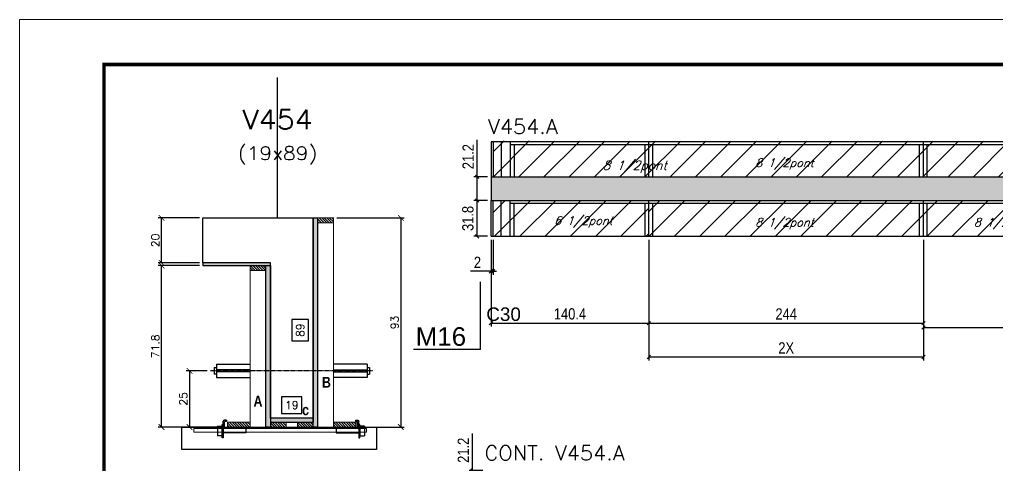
# Model space of a CAD drawing. Extents: x 137137 to 143418, y 10464 to 34486.
# Drawn here: x 141906 to 142774, y 30644 to 31040 of the extents above; entities that cross this region are included whole.
import ezdxf
from ezdxf.enums import TextEntityAlignment as Align

# ---------------------------------------------------------------- set-up
doc = ezdxf.new("R2010")
doc.units = 0
doc.linetypes.add('DASHED', pattern=[0.75, 0.5, -0.25])
doc.linetypes.add('HIDDEN', pattern=[0.375, 0.25, -0.125])
for name, color, linetype in [('5', 5, 'Continuous'), ('barrote', 251, 'Continuous'), ('COTA', 241, 'Continuous'), ('Cota Seção (2x)', 4, 'Continuous'), ('detalhes', 4, 'Continuous'), ('NOMENCLATURA', 7, 'Continuous'), ('Painéis', 200, 'Continuous'), ('presilha', 1, 'Continuous'), ('Reaproveitamento', 251, 'Continuous'), ('SARR_2.2x7', 40, 'Continuous'), ('SARR_3.5x7', 81, 'Continuous'), ('TENSOR', 3, 'Continuous'), ('texto', 7, 'Continuous'), ('Texto de Titulo', 7, 'Continuous'), ('Texto Qtd Sarr', 242, 'Continuous')]:
    doc.layers.add(name, color=color, linetype=linetype)
for name, color, linetype, lineweight in [('CONCRETO', 251, 'Continuous', 25), ('Folhas', 255, 'Continuous', 9), ('Hachura', 251, 'Continuous', 9), ('Madeira', 126, 'Continuous', 18), ('SARRAFO DE PRESSAO', 251, 'DASHED', 9), ('SCO-___-LAJ', 2, 'Continuous', 0), ('Texto Seção', 7, 'Continuous', 15)]:
    doc.layers.add(name, color=color, linetype=linetype, lineweight=lineweight)
doc.styles.add('COTA TECNICA', font='techl___.ttf', dxfattribs={"height": 10})
doc.styles.add('REGUA-120', font='ROMANS.shx', dxfattribs={"height": 15})
doc.styles.add('Romans', font='romans.shx')
doc.styles.get("Standard").update_dxf_attribs({"font": 'arial.ttf'})
doc.styles.add('TECNICA', font='techb___.ttf', dxfattribs={"height": 10})
doc.dimstyles.new('Cota Seção (2x)', dxfattribs={"dimtxt": 7, "dimasz": 5, "dimexe": 3, "dimexo": 3, "dimgap": 2, "dimtad": 3, "dimdec": 1, "dimlfac": 0.5, "dimzin": 12, "dimdsep": 46, "dimtxsty": 'Romans', "dimblk": 'ARCHTICK', "dimcen": 0, "dimclrd": 4, "dimclre": 4, "dimclrt": 1, "dimadec": 1, "dimazin": 3, "dimtfac": 1, "dimtdec": 1, "dimtmove": 0, "dimatfit": 3, "dimldrblk": 'OBLIQUE', "dimfxl": 1, "dimtolj": 1, "dimtzin": 12, "dimarcsym": 0})
doc.dimstyles.new('Cota Seção interna', dxfattribs={"dimtxt": 7, "dimasz": 6, "dimexe": 0.18, "dimexo": 2, "dimgap": -4, "dimtad": 3, "dimdec": 1, "dimlfac": 0.5, "dimzin": 12, "dimdsep": 46, "dimtxsty": 'Romans', "dimblk": 'ARCHTICK', "dimcen": 0.09, "dimse1": 1, "dimse2": 1, "dimsd1": 1, "dimsd2": 1, "dimclrd": 180, "dimclre": 5, "dimclrt": 1, "dimadec": 0, "dimazin": 3, "dimtfac": 1, "dimtdec": 1, "dimtofl": 0, "dimtmove": 0, "dimatfit": 3, "dimldrblk": 'ARCHTICK', "dimfxl": 1, "dimtolj": 1, "dimtzin": 0, "dimarcsym": 0})
doc.dimstyles.new('PAINEL', dxfattribs={"dimtxt": 10, "dimasz": 3, "dimexe": 3, "dimexo": 3, "dimgap": 3, "dimtad": 1, "dimdec": 1, "dimzin": 12, "dimdsep": 46, "dimtxsty": 'COTA TECNICA', "dimblk1": 'OBLIQUE', "dimblk2": 'OBLIQUE', "dimsah": 1, "dimcen": 0.9, "dimclrd": 4, "dimclre": 4, "dimclrt": 240, "dimadec": 1, "dimazin": 3, "dimtfac": 1, "dimtdec": 1, "dimtmove": 0, "dimatfit": 3, "dimfxl": 1, "dimtolj": 1, "dimtzin": 12, "dimarcsym": 0})
pattern_1 = [(45, (-13.5, -2297.15), (-11.2253202, 11.2253202), [])]

# ---------------------------------------------------------------- blocks, each defined once
blk = doc.blocks.new('9999999999')
at = {"layer": 'Folhas'}
blk.add_lwpolyline([(98138.98, 34190.21), (99623.98, 34190.21), (99623.98, 35240.21), (98138.98, 35240.21)], close=True, dxfattribs=at)
at = {"layer": 'Folhas', "color": 30, "const_width": 3}
blk.add_lwpolyline([(98213.98, 34230.21), (99583.98, 34230.21), (99583.98, 35200.21), (98213.98, 35200.21)], close=True, dxfattribs=at)
blk = doc.blocks.new('_Oblique')
at = {"color": 0, "linetype": 'ByBlock', "lineweight": -2}
blk.add_line((-0.5, -0.5), (0.5, 0.5), dxfattribs=at)
blk = doc.blocks.new('*D57')
at = {"layer": 'COTA', "color": 4, "lineweight": -2, "ltscale": 25, "transparency": 16777216}
for p, q in [((142324.88, 30844.24), (142324.88, 30767.1)), ((142465.28, 30844.24), (142465.28, 30767.1)), ((142324.88, 30770.1), (142465.28, 30770.1))]:
    blk.add_line(p, q, dxfattribs=at)
at = {"layer": 'Defpoints', "color": 0, "ltscale": 25, "transparency": 16777216}
for p in [(142324.88, 30847.24), (142465.28, 30847.24), (142465.28, 30770.1)]:
    blk.add_point(p, dxfattribs=at)
at = {"layer": 'COTA', "color": 4, "lineweight": -2, "ltscale": 25, "transparency": 16777216, "xscale": 3, "yscale": 3, "zscale": 3, "rotation": 180}
blk.add_blockref('_Oblique', (142324.88, 30770.1), dxfattribs=at)
at = {"layer": 'COTA', "color": 4, "lineweight": -2, "ltscale": 25, "transparency": 16777216, "xscale": 3, "yscale": 3, "zscale": 3}
blk.add_blockref('_Oblique', (142465.28, 30770.1), dxfattribs=at)
at = {"layer": 'COTA', "color": 240, "ltscale": 25, "transparency": 16777216, "insert": (142395.08, 30778.2), "char_height": 10, "attachment_point": 5, "style": 'COTA TECNICA'}
blk.add_mtext('\\A1;140.4', dxfattribs=at)
blk = doc.blocks.new('*D58')
at = {"layer": 'COTA', "color": 4, "lineweight": -2, "ltscale": 25, "transparency": 16777216}
for p, q in [((142465.28, 30844.24), (142465.28, 30767.1)), ((142709.28, 30844.24), (142709.28, 30767.1)), ((142465.28, 30770.1), (142709.28, 30770.1))]:
    blk.add_line(p, q, dxfattribs=at)
at = {"layer": 'Defpoints', "color": 0, "ltscale": 25, "transparency": 16777216}
for p in [(142465.28, 30847.24), (142709.28, 30847.24), (142709.28, 30770.1)]:
    blk.add_point(p, dxfattribs=at)
at = {"layer": 'COTA', "color": 4, "lineweight": -2, "ltscale": 25, "transparency": 16777216, "xscale": 3, "yscale": 3, "zscale": 3, "rotation": 180}
blk.add_blockref('_Oblique', (142465.28, 30770.1), dxfattribs=at)
at = {"layer": 'COTA', "color": 4, "lineweight": -2, "ltscale": 25, "transparency": 16777216, "xscale": 3, "yscale": 3, "zscale": 3}
blk.add_blockref('_Oblique', (142709.28, 30770.1), dxfattribs=at)
at = {"layer": 'COTA', "color": 240, "ltscale": 25, "transparency": 16777216, "insert": (142587.28, 30778.17), "char_height": 10, "attachment_point": 5, "style": 'COTA TECNICA'}
blk.add_mtext('\\A1;244', dxfattribs=at)
blk = doc.blocks.new('*D59')
at = {"layer": 'COTA', "color": 4, "lineweight": -2, "ltscale": 25, "transparency": 16777216}
for p, q in [((142709.28, 30844.24), (142709.28, 30763.1)), ((142955.24, 30844.24), (142955.24, 30763.1)), ((142709.28, 30766.1), (142955.24, 30766.1))]:
    blk.add_line(p, q, dxfattribs=at)
at = {"layer": 'Defpoints', "color": 0, "ltscale": 25, "transparency": 16777216}
for p in [(142709.28, 30847.24), (142955.24, 30847.24), (142955.24, 30766.1)]:
    blk.add_point(p, dxfattribs=at)
at = {"layer": 'COTA', "color": 4, "lineweight": -2, "ltscale": 25, "transparency": 16777216, "xscale": 3, "yscale": 3, "zscale": 3, "rotation": 180}
blk.add_blockref('_Oblique', (142709.28, 30766.1), dxfattribs=at)
at = {"layer": 'COTA', "color": 4, "lineweight": -2, "ltscale": 25, "transparency": 16777216, "xscale": 3, "yscale": 3, "zscale": 3}
blk.add_blockref('_Oblique', (142955.24, 30766.1), dxfattribs=at)
at = {"layer": 'COTA', "color": 240, "ltscale": 25, "transparency": 16777216, "insert": (142832.26, 30774.2), "char_height": 10, "attachment_point": 5, "style": 'COTA TECNICA'}
blk.add_mtext('\\A1;246', dxfattribs=at)
blk = doc.blocks.new('*D78')
at = {"layer": 'COTA', "color": 4, "lineweight": -2, "ltscale": 25, "transparency": 16777216}
for p, q in [((142465.28, 30844.24), (142465.28, 30736.93)), ((142709.28, 30844.24), (142709.28, 30736.93)), ((142465.28, 30739.93), (142709.28, 30739.93))]:
    blk.add_line(p, q, dxfattribs=at)
at = {"layer": 'Defpoints', "color": 0, "ltscale": 25, "transparency": 16777216}
for p in [(142465.28, 30847.24), (142709.28, 30847.24), (142709.28, 30739.93)]:
    blk.add_point(p, dxfattribs=at)
at = {"layer": 'COTA', "color": 4, "lineweight": -2, "ltscale": 25, "transparency": 16777216, "xscale": 3, "yscale": 3, "zscale": 3, "rotation": 180}
blk.add_blockref('_Oblique', (142465.28, 30739.93), dxfattribs=at)
at = {"layer": 'COTA', "color": 4, "lineweight": -2, "ltscale": 25, "transparency": 16777216, "xscale": 3, "yscale": 3, "zscale": 3}
blk.add_blockref('_Oblique', (142709.28, 30739.93), dxfattribs=at)
at = {"layer": 'COTA', "color": 240, "ltscale": 25, "transparency": 16777216, "insert": (142587.28, 30747.99), "char_height": 10, "attachment_point": 5, "style": 'COTA TECNICA'}
blk.add_mtext('\\A1;2X', dxfattribs=at)
blk = doc.blocks.new('titulo1')
at = {"layer": 'Defpoints', "color": 252, "linetype": 'HIDDEN', "ltscale": 2}
blk.add_line((0, 0), (0, 125), dxfattribs=at)
at = {"layer": 'Defpoints', "style": 'Romans', "oblique": 15}
blk.add_attdef('FOLHA', text='', height=10, dxfattribs=at).set_placement((0, 15.58), align=Align.MIDDLE_CENTER)
at = {"layer": 'Texto Qtd Sarr', "color": 3, "style": 'Romans', "oblique": 15}
for tag, height, p in [('TITULO', 17, (0, 71.45)), ('SEÇÃO', 12, (0, 41.55))]:
    blk.add_attdef(tag, text='', height=height, dxfattribs=at).set_placement(p, align=Align.MIDDLE_CENTER)
blk = doc.blocks.new('_ArchTick')
at = {"color": 0, "linetype": 'ByBlock', "const_width": 0.15}
blk.add_lwpolyline([(-0.5, -0.5), (0.5, 0.5)], dxfattribs=at)
blk = doc.blocks.new('*D79')
at = {"layer": 'COTA', "color": 4, "lineweight": -2, "transparency": 16777216}
for p, q in [((142065.77, 30821.23), (142029.05, 30821.23)), ((142032.05, 30677.63), (142032.05, 30821.23)), ((142083.37, 30677.63), (142029.05, 30677.63))]:
    blk.add_line(p, q, dxfattribs=at)
at = {"layer": 'Defpoints', "color": 0, "transparency": 16777216}
for p in [(142032.05, 30821.23), (142068.77, 30821.23), (142086.37, 30677.63)]:
    blk.add_point(p, dxfattribs=at)
at = {"layer": 'COTA', "color": 4, "lineweight": -2, "transparency": 16777216, "xscale": 5, "yscale": 5, "zscale": 5}
for p, rotation in [((142032.05, 30821.23), 90), ((142032.05, 30677.63), 270)]:
    blk.add_blockref('_ArchTick', p, dxfattribs=dict(at, rotation=rotation))
at = {"layer": 'COTA', "color": 1, "transparency": 16777216, "insert": (142026.55, 30749.43), "char_height": 7, "attachment_point": 5, "rotation": 90, "style": 'Romans'}
blk.add_mtext('\\A1;71.8', dxfattribs=at)
blk = doc.blocks.new('*D80')
at = {"layer": 'COTA', "color": 4, "lineweight": -2, "transparency": 16777216}
for p, q in [((142065.77, 30863.63), (142029.05, 30863.63)), ((142032.05, 30823.63), (142032.05, 30863.63)), ((142065.77, 30823.63), (142029.05, 30823.63))]:
    blk.add_line(p, q, dxfattribs=at)
at = {"layer": 'Defpoints', "color": 0, "transparency": 16777216}
for p in [(142032.05, 30863.63), (142068.77, 30863.63), (142068.77, 30823.63)]:
    blk.add_point(p, dxfattribs=at)
at = {"layer": 'COTA', "color": 4, "lineweight": -2, "transparency": 16777216, "xscale": 5, "yscale": 5, "zscale": 5}
for p, rotation in [((142032.05, 30863.63), 90), ((142032.05, 30823.63), 270)]:
    blk.add_blockref('_ArchTick', p, dxfattribs=dict(at, rotation=rotation))
at = {"layer": 'COTA', "color": 1, "transparency": 16777216, "insert": (142026.55, 30843.63), "char_height": 7, "attachment_point": 5, "rotation": 90, "style": 'Romans'}
blk.add_mtext('\\A1;20', dxfattribs=at)
blk = doc.blocks.new('*D81')
at = {"layer": 'Cota Seção (2x)', "color": 180, "lineweight": -2, "transparency": 16777216}
for p, q in [((142162.77, 30773.33), (142147.77, 30773.33)), ((142147.77, 30773.33), (142147.77, 30754.33)), ((142162.77, 30754.33), (142162.77, 30773.33)), ((142147.77, 30754.33), (142162.77, 30754.33))]:
    blk.add_line(p, q, dxfattribs=at)
at = {"layer": 'Defpoints', "color": 0, "transparency": 16777216}
for p in [(142128.77, 30863.63), (142166.77, 30863.63), (142128.77, 30685.63)]:
    blk.add_point(p, dxfattribs=at)
at = {"layer": 'Cota Seção (2x)', "color": 1, "transparency": 16777216, "insert": (142155.27, 30763.83), "char_height": 7, "attachment_point": 5, "rotation": 90, "style": 'Romans'}
blk.add_mtext('\\A1;89', dxfattribs=at)
blk = doc.blocks.new('PRESILHA METÁLICA 1')
at = {"layer": 'presilha'}
for p, q in [((6, 15.5), (7.5, 15.5)), ((6, -2.5), (6, 15.5)), ((7.5, 10.6), (7.5, 19.9)), ((7.5, 15.5), (7.5, -2.5)), ((12, 21), (8.6, 21)), ((9, 11.6), (9, 18.9)), ((12, 19.5), (9.6, 19.5)), ((12, 21), (12, 19.5)), ((0, 13), (6, 13)), ((0, 13), (0, 0)), ((6, 0), (0, 0)), ((6, 13), (6, 0)), ((37.5, 4.1), (7.5, 4.1)), ((37.5, 11), (9.6, 11)), ((37.5, 11), (37.5, 4.1)), ((7.5, -2.5), (6, -2.5))]:
    blk.add_line(p, q, dxfattribs=at)
for centre, radius, start, end in [((8.6, 19.9), 1.14, 90, 180), ((9.6, 18.9), 0.57, 90, 180), ((9.6, 11.6), 0.57, 180, 270)]:
    blk.add_arc(centre, radius, start, end, dxfattribs=at)
blk = doc.blocks.new('*D82')
at = {"layer": 'Cota Seção (2x)', "color": 180, "lineweight": -2, "transparency": 16777216}
for p, q in [((142156.77, 30704.63), (142138.77, 30704.63)), ((142138.77, 30704.63), (142138.77, 30689.63)), ((142156.77, 30689.63), (142156.77, 30704.63)), ((142138.77, 30689.63), (142156.77, 30689.63))]:
    blk.add_line(p, q, dxfattribs=at)
at = {"layer": 'Defpoints', "color": 0, "transparency": 16777216}
for p in [(142128.77, 30685.63), (142128.77, 30677.63), (142166.77, 30677.63)]:
    blk.add_point(p, dxfattribs=at)
at = {"layer": 'Cota Seção (2x)', "color": 1, "transparency": 16777216, "insert": (142147.77, 30697.13), "char_height": 7, "attachment_point": 5, "style": 'Romans'}
blk.add_mtext('\\A1;19', dxfattribs=at)
blk = doc.blocks.new('*D83')
at = {"layer": 'COTA', "color": 4, "lineweight": -2, "transparency": 16777216}
for p, q in [((142187.77, 30863.63), (142247.74, 30863.63)), ((142244.74, 30863.63), (142244.74, 30677.63)), ((142187.77, 30677.63), (142247.74, 30677.63))]:
    blk.add_line(p, q, dxfattribs=at)
at = {"layer": 'Defpoints', "color": 0, "transparency": 16777216}
for p in [(142184.77, 30863.63), (142184.77, 30677.63), (142244.74, 30677.63)]:
    blk.add_point(p, dxfattribs=at)
at = {"layer": 'COTA', "color": 4, "lineweight": -2, "transparency": 16777216, "xscale": 5, "yscale": 5, "zscale": 5}
for p, rotation in [((142244.74, 30863.63), 90), ((142244.74, 30677.63), 270)]:
    blk.add_blockref('_ArchTick', p, dxfattribs=dict(at, rotation=rotation))
at = {"layer": 'COTA', "color": 1, "transparency": 16777216, "insert": (142239.24, 30770.63), "char_height": 7, "attachment_point": 5, "rotation": 90, "style": 'Romans'}
blk.add_mtext('\\A1;93', dxfattribs=at)
blk = doc.blocks.new('*D84')
at = {"layer": 'COTA', "color": 4, "lineweight": -2, "transparency": 16777216}
for p, q in [((142072.47, 30727.6), (142053.91, 30727.6)), ((142056.91, 30727.6), (142056.91, 30677.63)), ((142072.47, 30677.63), (142053.91, 30677.63))]:
    blk.add_line(p, q, dxfattribs=at)
at = {"layer": 'Defpoints', "color": 0, "transparency": 16777216}
for p in [(142075.47, 30727.6), (142056.91, 30677.63), (142075.47, 30677.63)]:
    blk.add_point(p, dxfattribs=at)
at = {"layer": 'COTA', "color": 4, "lineweight": -2, "transparency": 16777216, "xscale": 5, "yscale": 5, "zscale": 5}
for p, rotation in [((142056.91, 30727.6), 90), ((142056.91, 30677.63), 270)]:
    blk.add_blockref('_ArchTick', p, dxfattribs=dict(at, rotation=rotation))
at = {"layer": 'COTA', "color": 1, "transparency": 16777216, "insert": (142051.41, 30702.62), "char_height": 7, "attachment_point": 5, "rotation": 90, "style": 'Romans'}
blk.add_mtext('\\A1;25', dxfattribs=at)
blk = doc.blocks.new('*D88')
at = {"layer": 'COTA', "color": 4, "lineweight": -2, "ltscale": 25, "transparency": 16777216}
for p, q in [((142324.88, 30844.24), (142324.88, 30813.11)), ((142326.88, 30844.24), (142326.88, 30813.11)), ((142324.88, 30816.11), (142306.77, 30816.11)), ((142326.88, 30816.11), (142324.88, 30816.11)), ((142326.88, 30816.11), (142329.88, 30816.11))]:
    blk.add_line(p, q, dxfattribs=at)
at = {"layer": 'Defpoints', "color": 0, "ltscale": 25, "transparency": 16777216}
for p in [(142324.88, 30847.24), (142326.88, 30847.24), (142324.88, 30816.11)]:
    blk.add_point(p, dxfattribs=at)
at = {"layer": 'COTA', "color": 4, "lineweight": -2, "ltscale": 25, "transparency": 16777216, "xscale": 3, "yscale": 3, "zscale": 3}
blk.add_blockref('_Oblique', (142324.88, 30816.11), dxfattribs=at)
at = {"layer": 'COTA', "color": 4, "lineweight": -2, "ltscale": 25, "transparency": 16777216, "xscale": 3, "yscale": 3, "zscale": 3, "rotation": 180}
blk.add_blockref('_Oblique', (142326.88, 30816.11), dxfattribs=at)
at = {"layer": 'COTA', "color": 240, "ltscale": 25, "transparency": 16777216, "insert": (142312.82, 30824.11), "char_height": 10, "attachment_point": 5, "style": 'COTA TECNICA'}
blk.add_mtext('\\A1;2', dxfattribs=at)
blk = doc.blocks.new('*D980')
at = {"layer": 'COTA', "color": 4, "lineweight": -2, "ltscale": 25, "transparency": 16777216}
for p, q in [((142312.59, 30900.24), (142312.59, 30932.97)), ((142321.88, 30900.24), (142309.59, 30900.24)), ((142312.59, 30879.04), (142312.59, 30900.24)), ((142321.88, 30879.04), (142309.59, 30879.04))]:
    blk.add_line(p, q, dxfattribs=at)
at = {"layer": 'Defpoints', "color": 0, "ltscale": 25, "transparency": 16777216}
for p in [(142312.59, 30900.24), (142324.88, 30900.24), (142324.88, 30879.04)]:
    blk.add_point(p, dxfattribs=at)
at = {"layer": 'COTA', "color": 4, "lineweight": -2, "ltscale": 25, "transparency": 16777216, "xscale": 3, "yscale": 3, "zscale": 3}
for p, rotation in [((142312.59, 30900.24), 90), ((142312.59, 30879.04), 270)]:
    blk.add_blockref('_Oblique', p, dxfattribs=dict(at, rotation=rotation))
at = {"layer": 'COTA', "color": 240, "ltscale": 25, "transparency": 16777216, "insert": (142304.53, 30918.1), "char_height": 10, "attachment_point": 5, "rotation": 90, "style": 'COTA TECNICA'}
blk.add_mtext('\\A1;21.2', dxfattribs=at)
blk = doc.blocks.new('*D981')
at = {"layer": 'COTA', "color": 4, "lineweight": -2, "ltscale": 25, "transparency": 16777216}
for p, q in [((142321.88, 30879.04), (142309.59, 30879.04)), ((142312.59, 30847.24), (142312.59, 30879.04)), ((142321.88, 30847.24), (142309.59, 30847.24))]:
    blk.add_line(p, q, dxfattribs=at)
at = {"layer": 'Defpoints', "color": 0, "ltscale": 25, "transparency": 16777216}
for p in [(142312.59, 30879.04), (142324.88, 30879.04), (142324.88, 30847.24)]:
    blk.add_point(p, dxfattribs=at)
at = {"layer": 'COTA', "color": 4, "lineweight": -2, "ltscale": 25, "transparency": 16777216, "xscale": 3, "yscale": 3, "zscale": 3}
for p, rotation in [((142312.59, 30879.04), 90), ((142312.59, 30847.24), 270)]:
    blk.add_blockref('_Oblique', p, dxfattribs=dict(at, rotation=rotation))
at = {"layer": 'COTA', "color": 240, "ltscale": 25, "transparency": 16777216, "insert": (142304.35, 30863.14), "char_height": 10, "attachment_point": 5, "rotation": 90, "style": 'COTA TECNICA'}
blk.add_mtext('\\A1;31.8', dxfattribs=at)
blk = doc.blocks.new('*D1380')
at = {"layer": 'COTA', "color": 4, "lineweight": -2, "ltscale": 25, "transparency": 16777216}
for p, q in [((142308.35, 30639.07), (142308.35, 30671.8)), ((142317.49, 30639.07), (142305.35, 30639.07)), ((142308.35, 30617.87), (142308.35, 30639.07)), ((142317.49, 30617.87), (142305.35, 30617.87))]:
    blk.add_line(p, q, dxfattribs=at)
at = {"layer": 'Defpoints', "color": 0, "ltscale": 25, "transparency": 16777216}
for p in [(142308.35, 30639.07), (142320.49, 30639.07), (142320.49, 30617.87)]:
    blk.add_point(p, dxfattribs=at)
at = {"layer": 'COTA', "color": 4, "lineweight": -2, "ltscale": 25, "transparency": 16777216, "xscale": 3, "yscale": 3, "zscale": 3}
for p, rotation in [((142308.35, 30639.07), 90), ((142308.35, 30617.87), 270)]:
    blk.add_blockref('_Oblique', p, dxfattribs=dict(at, rotation=rotation))
at = {"layer": 'COTA', "color": 240, "ltscale": 25, "transparency": 16777216, "insert": (142300.29, 30656.94), "char_height": 10, "attachment_point": 5, "rotation": 90, "style": 'COTA TECNICA'}
blk.add_mtext('\\A1;21.2', dxfattribs=at)

msp = doc.modelspace()

# ---------------------------------------------------------------- hatches: boundary and pattern name
at = {"layer": 'COTA', "linetype": 'ByBlock'}
h = msp.add_hatch(dxfattribs=at)
h.set_pattern_fill('AR-CONC', color=256, scale=0.03)
h.paths.add_polyline_path([(143025.24, 30858.24), (143027.24, 30858.24), (143144.24, 30858.24), (143144.24, 30879.04), (143271.24, 30879.04), (143271.24, 30900.24), (142955.24, 30900.24), (142955.24, 30900.24), (142836.24, 30900.24), (142324.88, 30900.24), (142324.88, 30879.04), (142836.24, 30879.04), (142836.24, 30858.24), (142955.24, 30858.24), (142955.24, 30847.24), (142955.24, 30847.24), (142955.24, 30807.24), (143025.24, 30807.24)])
at = {"layer": 'Hachura'}
h = msp.add_hatch(color=256, dxfattribs=at)
h.dxf.hatch_style = 1
h.paths.add_polyline_path([(142166.77, 30863.63), (142170.77, 30863.63), (142170.77, 30677.63), (142166.77, 30677.63)])
h = msp.add_hatch(dxfattribs=at)
h.set_pattern_fill('ANSI31', color=256, scale=0.5, angle=270, style=0)
h.set_pattern_definition([(315, (165016.5899, 22555.9875), (1.12253202, 1.12253202), [])])
h.paths.add_polyline_path([(142184.77, 30859.23), (142184.77, 30863.63), (142170.77, 30863.63), (142170.77, 30859.23)])
h = msp.add_hatch(color=256, dxfattribs=at)
h.dxf.hatch_style = 1
h.paths.add_polyline_path([(142128.77, 30821.23), (142128.77, 30823.63), (142068.77, 30823.63), (142068.77, 30821.23)])
h = msp.add_hatch(dxfattribs=at)
h.set_pattern_fill('ANSI31', color=256, scale=0.5, angle=270, style=0)
h.set_pattern_definition([(315, (165076.5899, 22513.5875), (1.12253202, 1.12253202), [])])
h.paths.add_polyline_path([(142124.77, 30816.83), (142124.77, 30821.23), (142110.77, 30821.23), (142110.77, 30816.83)])
h = msp.add_hatch(color=256, dxfattribs=at)
h.dxf.hatch_style = 1
h.paths.add_polyline_path([(142124.77, 30821.23), (142128.77, 30821.23), (142128.77, 30677.63), (142124.77, 30677.63)])
h = msp.add_hatch(dxfattribs=at)
h.set_pattern_fill('ANSI31', color=256, scale=0.5, angle=270, style=0)
h.set_pattern_definition([(315, (165076.5899, 22447.9875), (1.12253202, 1.12253202), [])])
h.paths.add_polyline_path([(142090.77, 30677.63), (142090.77, 30682.03), (142110.77, 30682.03), (142110.77, 30677.63)])
h = msp.add_hatch(color=256, dxfattribs=at)
h.dxf.hatch_style = 1
h.paths.add_polyline_path([(142166.77, 30682.03), (142166.77, 30685.63), (142128.77, 30685.63), (142128.77, 30682.03)])
h = msp.add_hatch(dxfattribs=at)
h.set_pattern_fill('ANSI31', color=256, scale=0.5, angle=270, style=0)
h.set_pattern_definition([(315, (165085.3899, 22447.9875), (1.12253202, 1.12253202), [])])
h.paths.add_polyline_path([(142128.77, 30677.63), (142128.77, 30682.03), (142142.77, 30682.03), (142142.77, 30677.63)])
h = msp.add_hatch(dxfattribs=at)
h.set_pattern_fill('ANSI31', color=256, scale=0.5, angle=270, style=0)
h.set_pattern_definition([(315, (165085.392, 22447.9875), (1.12253202, 1.12253202), [])])
h.paths.add_polyline_path([(142166.77, 30677.63), (142166.77, 30682.03), (142152.77, 30682.03), (142152.77, 30677.63)])
h = msp.add_hatch(dxfattribs=at)
h.set_pattern_fill('ANSI31', color=256, scale=0.5, angle=270, style=0)
h.set_pattern_definition([(315, (164982.5899, 22447.9875), (1.12253202, 1.12253202), [])])
h.paths.add_polyline_path([(142184.77, 30677.63), (142184.77, 30682.03), (142204.77, 30682.03), (142204.77, 30677.63)])
at = {"layer": 'Reaproveitamento', "linetype": 'ByBlock'}
h = msp.add_hatch(dxfattribs=at)
h.set_pattern_fill('ANSI31', color=256, scale=5)
h.set_pattern_definition([(45, (-151.9, -2244.15), (-11.2253202, 11.2253202), [])])
h.paths.add_polyline_path([(142955.24, 30899.84), (142955.24, 30931.64), (142326.88, 30932.04), (142326.88, 30900.24)])
at = {"layer": 'Reaproveitamento', "ltscale": 25}
h = msp.add_hatch(dxfattribs=at)
h.set_pattern_fill('ANSI31', color=256, scale=5)
h.set_pattern_definition([(45, (1585, -4e-12), (-11.2253202, 11.2253202), [])])
h.paths.add_polyline_path([(142465.28, 30847.24), (142465.28, 30879.04), (142326.88, 30879.04), (142326.88, 30847.24)])
h.paths.add_polyline_path([(142374.01, 30852.77), (142435.14, 30852.77), (142440.14, 30867.29), (142379.01, 30867.29)], flags=24)
at = {"layer": 'Reaproveitamento', "linetype": 'ByBlock'}
h = msp.add_hatch(dxfattribs=at)
h.set_pattern_fill('ANSI31', color=256, scale=5)
h.set_pattern_definition(pattern_1)
h.paths.add_polyline_path([(142709.28, 30847.24), (142709.28, 30879.04), (142465.28, 30879.04), (142465.28, 30847.24)])
h = msp.add_hatch(dxfattribs=at)
h.set_pattern_fill('ANSI31', color=256, scale=5)
h.set_pattern_definition(pattern_1)
h.paths.add_polyline_path([(142709.28, 30847.24), (142836.24, 30847.24), (142953.24, 30847.24), (142953.24, 30858.24), (142836.24, 30858.24), (142836.24, 30879.04), (142709.28, 30879.04)])

# ---------------------------------------------------------------- linework, layer by layer
at = {"ltscale": 3}
for p, q in [((142080.77, 30733.6), (142080.77, 30721.6)), ((142080.77, 30733.6), (142110.77, 30733.6)), ((142214.77, 30733.6), (142184.77, 30733.6)), ((142214.77, 30733.6), (142214.77, 30721.6)), ((142078.77, 30730.6), (142078.77, 30724.6)), ((142078.77, 30730.6), (142080.77, 30730.6)), ((142080.77, 30724.6), (142078.77, 30724.6)), ((142110.77, 30728.6), (142080.77, 30728.6)), ((142110.77, 30726.6), (142080.77, 30726.6)), ((142184.77, 30728.6), (142214.77, 30728.6)), ((142184.77, 30726.6), (142214.77, 30726.6)), ((142214.77, 30730.6), (142216.77, 30730.6)), ((142214.77, 30724.6), (142216.77, 30724.6)), ((142216.77, 30730.6), (142216.77, 30724.6)), ((142080.77, 30721.6), (142110.77, 30721.6)), ((142214.77, 30721.6), (142184.77, 30721.6))]:
    msp.add_line(p, q, dxfattribs=at)
at = {"layer": 'barrote'}
msp.add_lwpolyline([(142223.14, 30657.63), (142050.17, 30657.63), (142050.17, 30677.63), (142223.14, 30677.63)], close=True, dxfattribs=at)
at = {"layer": 'CONCRETO'}
msp.add_lwpolyline([(142128.77, 30823.63), (142068.77, 30823.63), (142068.77, 30863.63), (142128.77, 30863.63), (142128.77, 30863.63), (142166.77, 30863.63), (142166.77, 30682.03), (142166.77, 30682.03), (142166.77, 30685.63), (142128.77, 30685.63)], close=True, dxfattribs=at)
at = {"layer": 'COTA', "linetype": 'ByBlock'}
for q in [(142836.24, 30900.24), (142324.88, 30879.04)]:
    msp.add_line((142324.88, 30900.24), q, dxfattribs=at)
at = {"layer": 'Madeira'}
for points in [[(142184.77, 30859.23), (142184.77, 30863.63), (142170.77, 30863.63), (142170.77, 30859.23)], [(142184.77, 30863.63), (142170.77, 30863.63), (142170.77, 30677.63), (142184.77, 30677.63)], [(142124.77, 30816.83), (142124.77, 30821.23), (142110.77, 30821.23), (142110.77, 30816.83)], [(142124.77, 30821.23), (142110.77, 30821.23), (142110.77, 30677.63), (142124.77, 30677.63)], [(142090.77, 30677.63), (142090.77, 30682.03), (142110.77, 30682.03), (142110.77, 30677.63)], [(142128.77, 30677.63), (142128.77, 30682.03), (142142.77, 30682.03), (142142.77, 30677.63)], [(142166.77, 30677.63), (142166.77, 30682.03), (142152.77, 30682.03), (142152.77, 30677.63)], [(142184.77, 30677.63), (142184.77, 30682.03), (142204.77, 30682.03), (142204.77, 30677.63)]]:
    msp.add_lwpolyline(points, close=True, dxfattribs=at)
at = {"layer": 'NOMENCLATURA', "linetype": 'Continuous'}
for q in [(142315.63, 30806.86), (142255.94, 30746.52)]:
    msp.add_line((142315.63, 30746.52), q, dxfattribs=at)
at = {"layer": 'Painéis', "ltscale": 25}
for p, q in [((142955.24, 30931.24), (142324.88, 30931.24)), ((142324.88, 30931.24), (142324.88, 30900.24)), ((142326.88, 30931.24), (142326.88, 30900.24)), ((142324.88, 30900.24), (142955.24, 30900.24))]:
    msp.add_line(p, q, dxfattribs=at)
at = {"layer": 'Painéis'}
for p, q in [((142465.28, 30899.44), (142465.28, 30931.24)), ((142709.28, 30899.44), (142709.28, 30931.24)), ((142324.88, 30879.04), (142836.24, 30879.04)), ((142324.88, 30847.24), (142324.88, 30879.04)), ((142326.88, 30847.24), (142326.88, 30879.04)), ((142465.28, 30847.24), (142465.28, 30879.04)), ((142709.28, 30847.24), (142709.28, 30879.04)), ((142324.88, 30847.24), (142836.24, 30847.24))]:
    msp.add_line(p, q, dxfattribs=at)
for points in [[(142166.77, 30863.63), (142170.77, 30863.63), (142170.77, 30677.63), (142166.77, 30677.63)], [(142128.77, 30821.23), (142128.77, 30823.63), (142068.77, 30823.63), (142068.77, 30821.23)], [(142124.77, 30821.23), (142128.77, 30821.23), (142128.77, 30677.63), (142124.77, 30677.63)], [(142166.77, 30682.03), (142166.77, 30685.63), (142128.77, 30685.63), (142128.77, 30682.03)]]:
    msp.add_lwpolyline(points, close=True, dxfattribs=at)
at = {"layer": 'SARR_2.2x7', "linetype": 'Continuous'}
for p, q in [((142333.88, 30931.24), (142333.88, 30900.24)), ((142341.88, 30929.04), (142465.28, 30929.04)), ((142465.28, 30929.04), (142709.28, 30929.04)), ((142709.28, 30929.04), (142938.24, 30929.04)), ((142333.88, 30847.24), (142333.88, 30879.04)), ((142341.88, 30876.84), (142465.28, 30876.84)), ((142465.28, 30876.84), (142709.28, 30876.84)), ((142709.28, 30876.84), (142836.24, 30876.84))]:
    msp.add_line(p, q, dxfattribs=at)
at = {"layer": 'SARR_3.5x7'}
for p, q in [((142341.88, 30931.24), (142341.88, 30900.24)), ((142345.38, 30929.04), (142345.38, 30900.24)), ((142461.83, 30899.44), (142461.83, 30929.04)), ((142468.73, 30899.44), (142468.73, 30929.04)), ((142705.83, 30899.44), (142705.83, 30929.04)), ((142712.73, 30899.44), (142712.73, 30929.04)), ((142341.88, 30847.24), (142341.88, 30879.04)), ((142345.38, 30847.24), (142345.38, 30876.84)), ((142461.83, 30847.24), (142461.83, 30876.84)), ((142468.73, 30847.24), (142468.73, 30876.84)), ((142705.83, 30847.24), (142705.83, 30876.84)), ((142712.73, 30847.24), (142712.73, 30876.84))]:
    msp.add_line(p, q, dxfattribs=at)
at = {"layer": 'SCO-___-LAJ', "color": 1}
msp.add_lwpolyline([(142214.13, 30676.3), (142060.83, 30676.3), (142060.83, 30673.1), (142214.13, 30673.1)], close=True, dxfattribs=at)
at = {"layer": 'TENSOR', "linetype": 'HIDDEN', "ltscale": 0.5}
msp.add_line((142219.77, 30727.6), (142075.47, 30727.6), dxfattribs=at)

# ---------------------------------------------------------------- block references
at = {"layer": 'presilha', "yscale": 0.6666666666666666, "zscale": 0.6666666666666666}
for p, xscale in [((142081.9, 30669.66), 0.6666666666666666), ((142212.35, 30669.66), -0.6666666666666666)]:
    msp.add_blockref('PRESILHA METÁLICA 1', p, dxfattribs=dict(at, xscale=xscale))
at = {"layer": 'SARRAFO DE PRESSAO', "color": 6, "linetype": 'ByBlock'}
msp.add_blockref('9999999999', (43766.81, -4200.15), dxfattribs=at)
at = {"layer": 'Texto Seção'}
ref = msp.add_blockref('titulo1', (142135.16, 30863.63), dxfattribs=at)
ref.add_attrib('TITULO', 'V454', dxfattribs={"layer": 'Texto de Titulo', "color": 7, "height": 17, "style": 'Romans', "width": 1.1}).set_placement((142135.16, 30951.13), align=Align.MIDDLE_CENTER)
ref.add_attrib('SEÇÃO', '(19x89)', dxfattribs={"layer": 'Texto de Titulo', "color": 7, "height": 12, "style": 'Romans', "width": 1.1}).set_placement((142135.16, 30921.13), align=Align.MIDDLE_CENTER)

# ---------------------------------------------------------------- texts
at = {"layer": '5', "linetype": 'Continuous'}
msp.add_text('C30', height=12, rotation=0.00004, dxfattribs=at).set_placement((142320.69, 30771.98))
at = {"layer": 'detalhes', "style": 'TECNICA'}
for s, p in [('B', (142174.6, 30712.66)), ('A', (142113.77, 30695.82)), ('c', (142156.95, 30688.13))]:
    msp.add_text(s, height=9.6, dxfattribs=at).set_placement(p)
at = {"layer": 'NOMENCLATURA', "linetype": 'Continuous'}
msp.add_text('M16', height=16.5, rotation=360, dxfattribs=at).set_placement((142257.92, 30749.89))
at = {"layer": 'texto', "color": 2, "attachment_point": 5, "style": 'Romans'}
for s, insert, char_height in [('{\\Q19;\\C256;8 1/2pont}', (142452.63, 30909.14), 8), ('{\\Q19;\\C256;8 1/2pont}', (142585.72, 30911.49), 7.2737), ('{\\Q19;\\C256;6 1/2pont}', (142407.02, 30860.03), 7.2737), ('{\\Q19;\\C256;8 1/2pont}', (142585.72, 30858.49), 7.2737), ('{\\Q19;\\C256;8 1/2pont}', (142780.08, 30858.49), 7.2737)]:
    msp.add_mtext(s, dxfattribs=dict(at, insert=insert, char_height=char_height))
at = {"layer": 'Texto Seção', "style": 'REGUA-120', "width": 1.05}
for s, p in [('V454.A', (142322.19, 30938.36)), ('CONT. V454.A', (142319.08, 30648.09))]:
    msp.add_text(s, height=13, dxfattribs=at).set_placement(p)

# ---------------------------------------------------------------- dimensions: what is measured, and where the dimension line sits
at = {"layer": 'COTA', "ltscale": 25}
for base, p1, p2, picture, middle in [((142312.59, 30900.24), (142324.88, 30879.04), (142324.88, 30900.24), '*D980', (142304.53, 30918.1)), ((142312.59, 30879.04), (142324.88, 30847.24), (142324.88, 30879.04), '*D981', (142304.35, 30863.14)), ((142308.35, 30639.07), (142320.49, 30617.87), (142320.49, 30639.07), '*D1380', (142300.29, 30656.94))]:
    dim = msp.add_linear_dim(base=base, p1=p1, p2=p2, angle=90, dimstyle='PAINEL', dxfattribs=at)
    dim.commit()
    dim.dimension.update_dxf_attribs({"geometry": picture, "text_midpoint": middle})
at = {"layer": 'COTA'}
for base, p1, p2, picture, middle in [((142032.05, 30863.63), (142068.77, 30823.63), (142068.77, 30863.63), '*D80', (142026.55, 30843.63)), ((142244.74, 30677.63), (142184.77, 30863.63), (142184.77, 30677.63), '*D83', (142239.24, 30770.63)), ((142032.05, 30821.23), (142086.37, 30677.63), (142068.77, 30821.23), '*D79', (142026.55, 30749.43)), ((142056.91, 30677.63), (142075.47, 30727.6), (142075.47, 30677.63), '*D84', (142051.41, 30702.62))]:
    dim = msp.add_linear_dim(base=base, p1=p1, p2=p2, angle=90, dimstyle='Cota Seção (2x)', dxfattribs=at)
    dim.commit()
    dim.dimension.update_dxf_attribs({"geometry": picture, "text_midpoint": middle})
at = {"layer": 'COTA', "ltscale": 25}
for base, p1, p2, picture, middle in [((142324.88, 30816.11), (142326.88, 30847.24), (142324.88, 30847.24), '*D88', (142312.82, 30824.11)), ((142465.28, 30770.1), (142324.88, 30847.24), (142465.28, 30847.24), '*D57', (142395.08, 30778.2))]:
    dim = msp.add_linear_dim(base=base, p1=p1, p2=p2, dimstyle='PAINEL', dxfattribs=at)
    dim.commit()
    dim.dimension.update_dxf_attribs({"geometry": picture, "text_midpoint": middle})
dim = msp.add_linear_dim(base=(142709.28, 30770.1), p1=(142465.28, 30847.24), p2=(142709.28, 30847.24), dimstyle='PAINEL', dxfattribs=at)
dim.commit()
dim.dimension.update_dxf_attribs({"geometry": '*D58', "text_midpoint": (142587.28, 30770.1), "dimtype": 160})
dim = msp.add_linear_dim(base=(142709.28, 30739.93), p1=(142465.28, 30847.24), p2=(142709.28, 30847.24), text='2X', dimstyle='PAINEL', dxfattribs=at)
dim.commit()
dim.dimension.update_dxf_attribs({"geometry": '*D78', "text_midpoint": (142587.28, 30747.99)})
dim = msp.add_linear_dim(base=(142955.24, 30766.1), p1=(142709.28, 30847.24), p2=(142955.24, 30847.24), dimstyle='PAINEL', override={"dimtmove": 1}, dxfattribs=at)
dim.commit()
dim.dimension.update_dxf_attribs({"geometry": '*D59', "text_midpoint": (142832.26, 30774.2)})
at = {"layer": 'Cota Seção (2x)'}
for base, p1, p2, angle, picture, middle in [((142166.77, 30863.63), (142128.77, 30685.63), (142128.77, 30863.63), 90, '*D81', (142166.77, 30763.83)), ((142128.77, 30685.63), (142166.77, 30677.63), (142128.77, 30677.63), 180, '*D82', (142147.77, 30685.63))]:
    dim = msp.add_linear_dim(base=base, p1=p1, p2=p2, angle=angle, dimstyle='Cota Seção interna', dxfattribs=at)
    dim.commit()
    dim.dimension.update_dxf_attribs({"geometry": picture, "text_midpoint": middle, "dimtype": 160})

doc.saveas('drawing.dxf')
